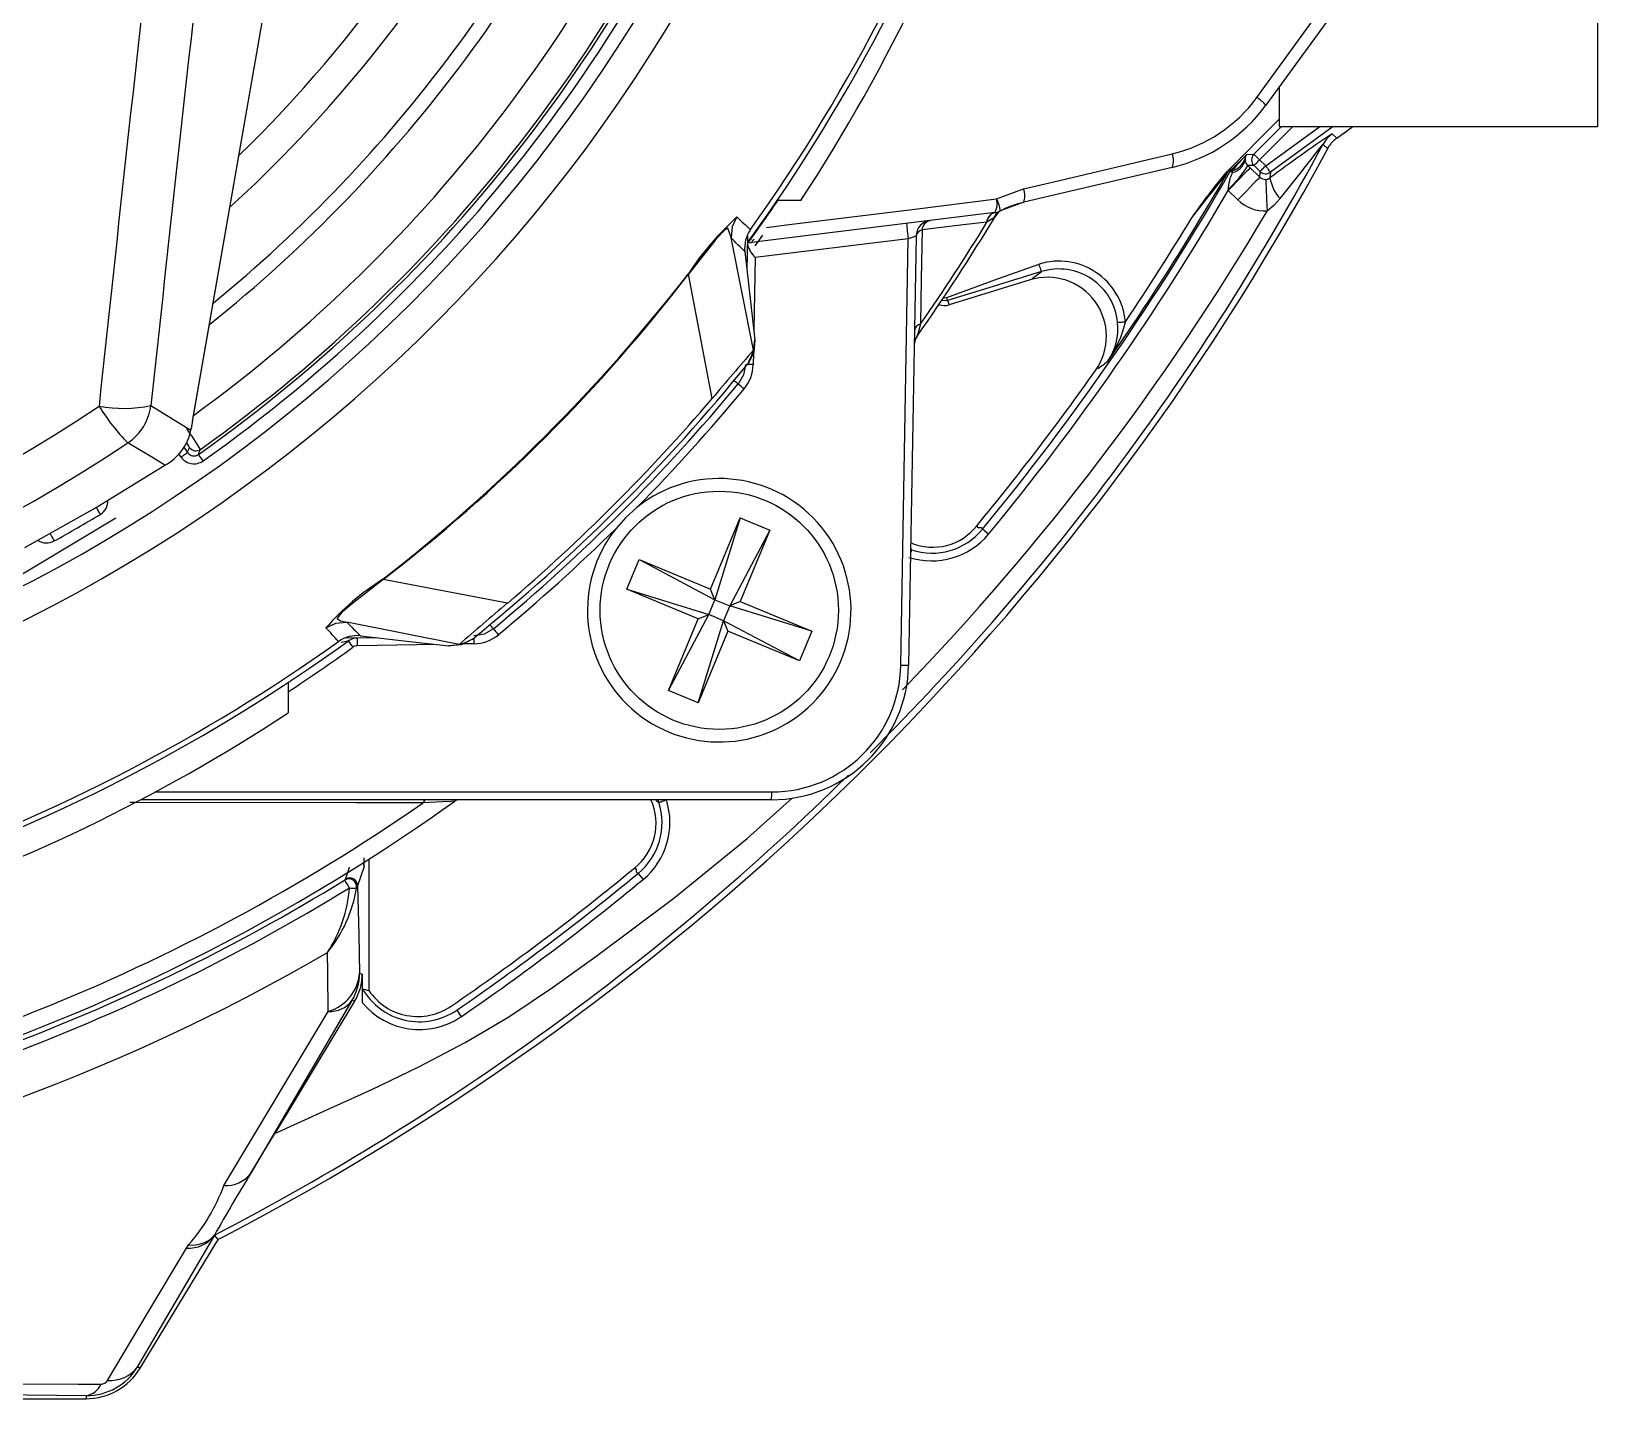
# Model space of a CAD drawing. Extents: x 6 to 134, y 1 to 99.
# Drawn here: x 130.209 to 133.181, y 41.125 to 43.72 of the extents above; entities that cross this region are included whole.
import ezdxf

# ---------------------------------------------------------------- set-up
doc = ezdxf.new("R2010")
doc.units = 0
doc.header["$MEASUREMENT"] = 0
doc.layers.add('OBJECT', color=7, linetype='CONTINUOUS')

msp = doc.modelspace()

# ---------------------------------------------------------------- linework, layer by layer
at = {"layer": 'OBJECT'}
for p, q in [((133.1811, 44.0806), (133.1811, 43.5395)), ((130.5151, 42.9805), (130.7012, 44.0462)), ((130.5151, 42.9799), (130.7012, 44.0457)), ((132.7575, 43.8638), (132.5516, 43.5803)), ((132.5771, 43.6134), (132.5771, 43.5395)), ((132.5771, 43.5534), (132.4732, 43.4495)), ((132.5289, 43.487), (132.5814, 43.5395)), ((132.6026, 43.5395), (132.5395, 43.4764)), ((132.5512, 43.465), (132.6538, 43.5395)), ((132.6793, 43.5395), (132.5601, 43.4529)), ((132.5771, 43.5395), (133.1811, 43.5395)), ((132.6864, 43.5177), (132.7164, 43.5395)), ((132.6771, 43.5258), (132.6864, 43.5177)), ((132.4865, 43.4581), (132.5153, 43.4868)), ((132.5122, 43.4792), (132.5122, 43.4756)), ((132.5153, 43.4868), (132.5289, 43.487)), ((132.3739, 43.4622), (132.0921, 43.3958)), ((132.484, 43.4599), (132.4865, 43.4581)), ((132.4881, 43.4526), (132.4883, 43.4562)), ((132.5291, 43.4656), (132.5173, 43.4655)), ((132.5173, 43.4655), (132.5217, 43.4612)), ((132.5217, 43.4612), (132.5401, 43.4435)), ((132.5408, 43.4542), (132.5291, 43.4656)), ((132.5395, 43.4764), (132.5512, 43.465)), ((132.5401, 43.4435), (132.5408, 43.4542)), ((132.5601, 43.4529), (132.5593, 43.442)), ((132.0404, 43.4022), (132.0919, 43.4211)), ((132.4801, 43.418), (132.4798, 43.4199)), ((131.6694, 43.3995), (131.6247, 43.3995)), ((132.0921, 43.3958), (132.0473, 43.3794)), ((132.4984, 43.4003), (132.4801, 43.418)), ((132.0373, 43.3763), (131.5758, 43.3198)), ((131.5682, 43.3315), (131.5671, 43.2664)), ((131.5825, 43.313), (131.5972, 43.3335)), ((131.888, 43.332), (131.8738, 42.5176)), ((132.0224, 43.3582), (132.0219, 43.3581)), ((131.5371, 43.3283), (131.5371, 43.3283)), ((131.5796, 43.1152), (131.5371, 43.3283)), ((131.563, 43.3023), (131.5821, 43.1346)), ((131.8731, 43.3264), (131.5823, 43.2908)), ((131.859, 42.5176), (131.8731, 43.3264)), ((131.5823, 43.2908), (131.5799, 43.1539)), ((131.5013, 43.0237), (131.4561, 43.2593)), ((132.1041, 43.2485), (131.9504, 43.2012)), ((131.9478, 43.2097), (131.9461, 43.2154)), ((131.9478, 43.2097), (131.9504, 43.2012)), ((131.5796, 43.1152), (131.5821, 43.1346)), ((131.5792, 43.1091), (131.5788, 43.0882)), ((130.4363, 43.0101), (130.5121, 42.9633)), ((130.5151, 42.9799), (130.5151, 42.9805)), ((130.5121, 42.9633), (130.5129, 42.9677)), ((130.4933, 42.9124), (130.4884, 42.9193)), ((130.4982, 42.9315), (130.5055, 42.921)), ((129.2656, 42.1342), (130.3693, 42.7973)), ((131.498, 42.6614), (131.5543, 42.7972)), ((131.5543, 42.7972), (131.5063, 42.6415)), ((131.5543, 42.7972), (131.6107, 42.7739)), ((131.6107, 42.7739), (131.5345, 42.6298)), ((131.6107, 42.7739), (131.5544, 42.6381)), ((132.0253, 42.7661), (132.0137, 42.7756)), ((131.8776, 42.7367), (131.8791, 42.7363)), ((131.3389, 42.6614), (131.3623, 42.7178)), ((131.3623, 42.7178), (131.498, 42.6614)), ((131.3623, 42.7178), (131.5063, 42.6415)), ((131.1124, 42.6348), (130.8768, 42.6801)), ((131.4747, 42.6051), (131.3389, 42.6614)), ((131.3389, 42.6614), (131.4946, 42.6133)), ((131.5063, 42.6415), (131.498, 42.6614)), ((131.4946, 42.6133), (131.5063, 42.6415)), ((131.5063, 42.6415), (131.5345, 42.6298)), ((131.5345, 42.6298), (131.5228, 42.6017)), ((131.5544, 42.6381), (131.5345, 42.6298)), ((131.6902, 42.5818), (131.5345, 42.6298)), ((131.5544, 42.6381), (131.6902, 42.5818)), ((130.8078, 42.599), (130.8078, 42.599)), ((131.0209, 42.5566), (130.8078, 42.599)), ((131.4184, 42.4693), (131.4946, 42.6133)), ((131.4184, 42.4693), (131.4747, 42.6051)), ((131.4747, 42.6051), (131.4946, 42.6133)), ((131.4747, 42.4459), (131.5228, 42.6017)), ((131.5228, 42.6017), (131.4946, 42.6133)), ((131.5228, 42.6017), (131.531, 42.5817)), ((131.6668, 42.5254), (131.5228, 42.6017)), ((130.8647, 42.5696), (130.8049, 42.5686)), ((131.0488, 42.558), (131.0283, 42.5577)), ((131.531, 42.5817), (131.4747, 42.4459)), ((131.6668, 42.5254), (131.531, 42.5817)), ((131.6902, 42.5818), (131.6668, 42.5254)), ((130.9771, 42.5568), (130.8278, 42.5542)), ((131.0015, 42.554), (131.0209, 42.5566)), ((130.6966, 42.4847), (130.6966, 42.4267)), ((131.4747, 42.4459), (131.4184, 42.4693)), ((131.6138, 42.2621), (130.417, 42.2621)), ((130.4448, 42.2769), (131.614, 42.2769)), ((131.3947, 42.2621), (131.3954, 42.2591)), ((131.4173, 42.2621), (131.4141, 42.2616)), ((131.4141, 42.2621), (131.4141, 42.2616)), ((130.8497, 42.1493), (130.8497, 41.8999)), ((130.8037, 42.1097), (130.8054, 42.1116)), ((130.8405, 42.1353), (130.8283, 42.0988)), ((130.8283, 42.0988), (130.8263, 42.0948)), ((130.8321, 41.9327), (130.8372, 41.9313)), ((130.8372, 41.9313), (130.8372, 41.8773)), ((130.8176, 41.8809), (130.6256, 41.5535)), ((130.8227, 41.8795), (130.671, 41.6289)), ((130.8227, 41.8795), (130.8176, 41.8809)), ((130.8374, 41.9033), (130.8497, 41.8999)), ((130.5747, 41.5299), (130.7727, 41.8604)), ((130.5566, 41.4356), (130.411, 41.1862)), ((130.5566, 41.4356), (130.5565, 41.4357)), ((130.4159, 41.1833), (130.5619, 41.4244)), ((130.5037, 41.4111), (130.5077, 41.4174)), ((130.411, 41.1862), (130.4159, 41.1833)), ((130.3132, 41.131), (130.0934, 41.1329)), ((130.3132, 41.131), (130.3132, 41.1254)), ((130.0934, 41.1254), (130.3132, 41.1254))]:
    msp.add_line(p, q, dxfattribs=at)
at = {"layer": 'OBJECT', "flags": 128}
for points in [[(132.5344, 43.5947), (132.5696, 43.6432), (132.708, 43.834)], [(132.6771, 43.5258), (132.6672, 43.5168), (132.6596, 43.5058)], [(132.0919, 43.4211), (132.1492, 43.4347), (132.374, 43.4878)], [(132.5289, 43.487), (132.5291, 43.4867), (132.5297, 43.4861), (132.5307, 43.4851), (132.5321, 43.4838), (132.5336, 43.4822), (132.5355, 43.4804), (132.5374, 43.4784), (132.5395, 43.4764)], [(132.6689, 43.4977), (132.6673, 43.4991), (132.6608, 43.5047), (132.6596, 43.5058)], [(132.5217, 43.4612), (132.5208, 43.4602), (132.5184, 43.4577), (132.5145, 43.4536), (132.5093, 43.4483), (132.503, 43.4418), (132.4958, 43.4344), (132.4881, 43.4263), (132.4801, 43.418)], [(132.4841, 43.4549), (132.4838, 43.4551), (132.4822, 43.4564), (132.4816, 43.4568)], [(132.4841, 43.4549), (132.4841, 43.4549), (132.4844, 43.4547), (132.4847, 43.4545), (132.4852, 43.4543), (132.4857, 43.4539), (132.4864, 43.4536), (132.4872, 43.4531), (132.4881, 43.4526)], [(132.4865, 43.4581), (132.4865, 43.458), (132.4866, 43.4579), (132.4868, 43.4578), (132.487, 43.4575), (132.4872, 43.4573), (132.4876, 43.457), (132.4879, 43.4566), (132.4883, 43.4562)], [(132.5291, 43.4656), (132.5293, 43.4658), (132.5299, 43.4664), (132.5309, 43.4675), (132.5322, 43.4688), (132.5338, 43.4704), (132.5355, 43.4723), (132.5375, 43.4743), (132.5395, 43.4764)], [(132.5408, 43.4542), (132.5411, 43.4545), (132.5417, 43.4551), (132.5426, 43.4561), (132.5439, 43.4574), (132.5455, 43.4591), (132.5473, 43.4609), (132.5492, 43.4629), (132.5512, 43.465)], [(132.5512, 43.465), (132.5529, 43.4627), (132.5546, 43.4604), (132.5561, 43.4583), (132.5574, 43.4565), (132.5585, 43.455), (132.5593, 43.4539), (132.5599, 43.4531), (132.5601, 43.4529)], [(132.5401, 43.4435), (132.5391, 43.4425), (132.5367, 43.44), (132.5328, 43.4359), (132.5276, 43.4306), (132.5213, 43.424), (132.5142, 43.4166), (132.5064, 43.4086), (132.4984, 43.4003)], [(132.5512, 43.4393), (132.5514, 43.4343), (132.552, 43.4212), (132.5528, 43.402), (132.5538, 43.3793)], [(131.6039, 43.3482), (131.6474, 43.3536), (131.8807, 43.3824), (132.0404, 43.4022)], [(132.5784, 43.4028), (132.5675, 43.3905), (132.5539, 43.3793), (132.5538, 43.3793)], [(131.548, 43.368), (131.5391, 43.3491), (131.5371, 43.3283)], [(132.036, 43.3676), (132.0334, 43.3654), (132.0224, 43.3582)], [(131.5371, 43.3283), (131.5371, 43.3283), (131.537, 43.3289), (131.5305, 43.3466), (131.523, 43.3421), (131.5204, 43.3394), (131.5068, 43.3237), (131.5035, 43.3195), (131.4812, 43.2915), (131.4561, 43.2593), (131.4561, 43.2593)], [(131.8992, 43.3435), (131.8978, 43.2501), (131.8966, 43.165)], [(132.0219, 43.3581), (131.977, 43.3528), (131.8992, 43.3435)], [(131.5719, 43.3193), (131.5739, 43.3195), (131.5757, 43.3198), (131.5758, 43.3198)], [(131.9461, 43.2154), (132.0441, 43.251), (132.1213, 43.2786)], [(132.1257, 43.2643), (132.1256, 43.2646), (132.1254, 43.2654), (132.125, 43.2668), (132.1244, 43.2686), (132.1237, 43.2707), (132.123, 43.2732), (132.1222, 43.2759), (132.1213, 43.2786)], [(132.1257, 43.2643), (132.0261, 43.2337), (131.9478, 43.2097)], [(132.108, 43.2514), (132.1159, 43.2571), (132.1257, 43.2643)], [(131.94, 43.2148), (131.9415, 43.2147), (131.9461, 43.2154)], [(131.9478, 43.2097), (131.9414, 43.2087), (131.9363, 43.2094)], [(131.8966, 43.165), (131.8924, 43.1506), (131.8906, 43.1444), (131.8901, 43.1427), (131.8899, 43.142)], [(132.2702, 43.1679), (132.2706, 43.168), (132.2716, 43.1681), (132.273, 43.1682), (132.2748, 43.1684), (132.2771, 43.1686), (132.2796, 43.1688), (132.2823, 43.1691), (132.2852, 43.1693)], [(131.5821, 43.1346), (131.5802, 43.111), (131.5692, 43.0901)], [(131.564, 43.0883), (131.5603, 43.0685), (131.5502, 43.051)], [(131.5502, 43.051), (131.55, 43.0512), (131.5493, 43.0518), (131.5483, 43.0526), (131.5469, 43.0538), (131.5452, 43.0552), (131.5432, 43.0568), (131.5425, 43.0574)], [(130.4627, 42.8971), (130.4441, 42.9082), (130.3923, 42.9392)], [(130.4933, 42.9124), (130.4956, 42.914), (130.4979, 42.9156), (130.5, 42.9171), (130.5018, 42.9184), (130.5034, 42.9195), (130.5045, 42.9203), (130.5052, 42.9208), (130.5055, 42.921)], [(130.5092, 42.9306), (130.5079, 42.9331), (130.504, 42.9394)], [(130.5352, 42.9051), (130.5335, 42.9075), (130.5319, 42.9098), (130.5304, 42.9119), (130.5291, 42.9137), (130.528, 42.9152), (130.5272, 42.9164), (130.5267, 42.9171), (130.5265, 42.9174)], [(130.1967, 42.7405), (130.3313, 42.8158), (130.4627, 42.8971)], [(130.3326, 42.8163), (130.3333, 42.8151), (130.3356, 42.8112), (130.3375, 42.808), (130.339, 42.8056), (130.3399, 42.8042), (130.3402, 42.8037)], [(131.359, 42.8173), (131.3367, 42.7973), (131.3188, 42.7771)], [(130.2448, 42.7672), (130.2462, 42.7648), (130.2484, 42.7608), (130.2502, 42.7576), (130.2515, 42.7551), (130.2524, 42.7537), (130.2526, 42.7532)], [(132.0036, 42.7827), (132.004, 42.78), (132.0056, 42.7789), (132.0082, 42.7786), (132.0111, 42.7785), (132.0129, 42.7777), (132.0137, 42.7756)], [(131.8791, 42.7363), (131.879, 42.7359), (131.8787, 42.7351), (131.8783, 42.7337), (131.8777, 42.732), (131.8775, 42.7314)], [(131.8776, 42.7395), (131.878, 42.7388), (131.8791, 42.7363)], [(130.8768, 42.6801), (130.8768, 42.6801), (130.8444, 42.6548), (130.8163, 42.6324), (130.7989, 42.6178), (130.7968, 42.6159), (130.7894, 42.6064), (130.7895, 42.6057), (130.796, 42.6013), (130.8078, 42.599), (130.8078, 42.599)], [(130.7681, 42.5881), (130.787, 42.5971), (130.8078, 42.599)], [(131.0859, 42.5866), (131.0857, 42.5868), (131.0852, 42.5875), (131.0843, 42.5885), (131.0832, 42.5899), (131.0818, 42.5916), (131.0801, 42.5936), (131.0795, 42.5943)], [(130.8107, 42.5633), (130.8089, 42.563), (130.8069, 42.5626), (130.797, 42.5607)], [(130.8338, 42.5731), (130.9277, 42.5624), (131.0015, 42.554)], [(131.046, 42.5669), (131.0251, 42.556), (131.0015, 42.554)], [(131.0859, 42.5866), (131.0685, 42.5765), (131.0487, 42.5728)], [(130.671, 41.6289), (130.7645, 41.6709), (130.8555, 41.7123), (130.9446, 41.7551), (131.0324, 41.8012), (131.1154, 41.8502), (131.1979, 41.9057), (131.2806, 41.9644), (131.428, 42.075), (131.5673, 42.1884), (131.6533, 42.2654)], [(131.3941, 42.2621), (131.3947, 42.2607), (131.3954, 42.2591)], [(131.3999, 42.257), (131.3992, 42.2602), (131.3991, 42.2621)], [(131.3999, 42.257), (131.4002, 42.2571), (131.4011, 42.2574), (131.4024, 42.2579), (131.4042, 42.2584), (131.4063, 42.2591), (131.4088, 42.2599), (131.4114, 42.2608), (131.4141, 42.2616)], [(130.9524, 42.2562), (130.927, 42.2563), (130.825, 42.2564), (130.4059, 42.257), (130.3964, 42.257)], [(131.0125, 42.2593), (131.0121, 42.2593), (131.0061, 42.259), (130.9893, 42.2581), (130.9524, 42.2562)], [(131.3999, 42.257), (131.3973, 42.2581), (131.3954, 42.2591)], [(130.8405, 42.1353), (130.84, 42.1392), (130.8387, 42.1423)], [(131.3605, 42.1224), (131.3581, 42.1236), (131.3576, 42.126), (131.3574, 42.1297), (131.3565, 42.1318), (131.3534, 42.1325)], [(131.3605, 42.1224), (131.3613, 42.1215), (131.3634, 42.1189), (131.3665, 42.1152), (131.3701, 42.1108)], [(130.8128, 42.0949), (130.8112, 42.0976), (130.8095, 42.1003), (130.808, 42.1028), (130.8066, 42.105), (130.8054, 42.1069), (130.8045, 42.1084), (130.804, 42.1093), (130.8037, 42.1097)], [(130.8283, 42.0988), (130.8304, 42.0056), (130.8321, 41.9327)], [(130.7727, 41.8604), (130.7717, 41.9337), (130.7711, 41.9721)], [(131.0163, 41.8628), (131.017, 41.8618), (131.0188, 41.8591), (131.0216, 41.8551), (131.0248, 41.8504)], [(130.6256, 41.5535), (130.6484, 41.5915), (130.671, 41.6289)], [(130.5641, 41.4276), (130.5639, 41.4278), (130.5566, 41.4356)], [(130.3539, 41.1601), (130.4293, 41.2865), (130.5037, 41.4111)], [(130.1178, 41.1536), (130.299, 41.1532), (130.3414, 41.153)]]:
    msp.add_lwpolyline(points, dxfattribs=at)
at = {"layer": 'OBJECT'}
msp.add_circle((131.5145, 42.6216), 0.226, dxfattribs=at)
for centre, radius, start, end in [((128.8466, 45.2895), 2.841, 306.0134, 339.2386), ((128.8466, 45.2895), 2.901, 305.4751, 339.7287), ((128.8466, 45.2895), 3.0068, 273.8025, 340.2009), ((128.8466, 45.2895), 2.9472, 273.9337, 339.5632), ((128.8466, 45.2895), 2.9067, 305.3048, 339.3669), ((128.8466, 45.2895), 2.9217, 305.3048, 339.3669), ((128.8466, 45.2895), 2.7223, 308.6592, 338.2371), ((128.8466, 45.2895), 2.5186, 314.2236, 335.8244), ((128.8466, 45.2895), 2.6951, 309.3168, 337.3213), ((128.8466, 45.2895), 2.5781, 312.4315, 336.1759), ((128.8466, 45.2895), 3.36, 324.0898, 341.585), ((128.8466, 45.2895), 3.35, 324.4956, 341.4994), ((128.8466, 45.2495), 3.375, 326.7599, 342.437), ((132.3036, 43.7605), 0.3065, 283.2599, 324.0001), ((132.3101, 43.7575), 0.2771, 283.3224, 324.0347), ((132.4813, 43.5138), 0.0968, 43.4516, 56.7602), ((134.1558, 41.3219), 2.654, 123.8581, 126.9805), ((132.694, 43.4933), 0.0239, 130.8133, 146.9195), ((132.7582, 43.4189), 0.1221, 126.0099, 130.7838), ((128.2567, 45.8794), 5.014, 297.4419, 331.6393), ((128.328, 45.8314), 4.9165, 314.9371, 331.7685), ((132.3421, 43.4751), 0.0343, 337.9589, 21.8905), ((132.4789, 43.4898), 0.0349, 285.6302, 342.4053), ((132.5395, 43.4764), 0.015, 135.0209, 225.9791), ((129.7232, 45.737), 3.6879, 320.7337, 322.7707), ((132.7777, 43.4389), 0.1237, 146.9498, 151.6294), ((128.2567, 45.8794), 4.8733, 320.4385, 330.1645), ((128.2567, 45.8794), 4.8702, 325.1172, 330.1693), ((119.5955, 53.4558), 16.3104, 321.78726, 322.19031), ((133.4536, 42.6502), 1.265, 140.8125, 145.5154), ((132.6573, 43.2697), 0.2573, 132.3444, 135.6984), ((132.3462, 43.5681), 0.1995, 312.0312, 329.0461), ((132.5631, 43.416), 0.0834, 153.9977, 177.3437), ((132.4946, 43.4493), 0.015, 135.0033, 150.1663), ((132.4971, 43.4474), 0.015, 135.0035, 150.162), ((132.4818, 43.4833), 0.0313, 281.5973, 345.8817), ((132.5286, 43.4775), 0.0165, 186.4864, 226.6801), ((132.5512, 43.465), 0.015, 226.0167, 305.9831), ((132.0595, 43.4082), 0.0349, 339.0658, 21.6222), ((132.5505, 43.4545), 0.0153, 272.3515, 305.0604), ((132.64, 43.4571), 0.0821, 190.6052, 221.4261), ((128.8466, 45.2895), 3.361, 324.3482, 325.7827), ((128.2567, 45.8794), 4.8883, 320.4386, 329.766), ((132.0078, 43.3929), 0.0339, 330.7328, 15.8599), ((132.006, 43.3793), 0.0413, 0.1065, 33.6564), ((132.138, 43.2011), 0.2, 103.26, 116.3908), ((131.9217, 42.9549), 0.557, 132.1334, 146.8224), ((132.2085, 44.0486), 0.9484, 225.8612, 227.9896), ((128.3877, 45.835), 4.8361, 315.9239, 329.4839), ((131.918, 43.3315), 0.03, 96.9863, 179), ((128.8466, 45.2895), 3.7247, 324.7907, 328.9732), ((131.9195, 43.3415), 0.0204, 104.6188, 174.5537), ((132.0425, 43.3563), 0.0207, 104.5744, 174.9321), ((132.0429, 43.3565), 0.0206, 105.0663, 175.2571), ((132.0588, 43.357), 0.0251, 117.2659, 155.1214), ((132.1928, 43.1902), 0.2367, 130.7128, 131.4709), ((132.0337, 43.4061), 0.03, 276.9863, 296.959), ((132.0641, 43.3542), 0.03, 115.7571, 148.9732), ((128.2567, 45.8794), 4.8552, 326.0699, 328.8289), ((131.6226, 43.3091), 0.06, 144.4956, 186.5184), ((128.8353, 45.2977), 3.375, 324.1063, 324.3478), ((132.5522, 43.417), 0.6852, 185.1246, 187.5992), ((131.9025, 43.3291), 0.0148, 102.8086, 168.5303), ((128.8466, 45.2895), 3.717, 325.1396, 328.6949), ((128.5529, 40.3363), 4.2258, 44.5775, 45.0753), ((131.6357, 43.339), 0.0719, 199.5965, 222.1122), ((131.5886, 43.3137), 0.0142, 125.2821, 154.4853), ((132.1588, 43.1573), 0.1269, 5.4278, 107.1671), ((128.8464, 45.2897), 3.3058, 307.8845, 322.1155), ((128.9429, 45.1933), 3.1712, 307.5791, 322.4209), ((131.6108, 43.4578), 0.2517, 231.9054, 232.0683), ((132.1371, 43.1416), 0.112, 324.7501, 107.1637), ((132.1588, 43.1574), 0.1119, 5.4228, 107.1863), ((131.9416, 43.2299), 0.03, 249.6156, 287.12), ((131.9001, 43.1498), 0.0155, 103.2564, 169.2224), ((132.0774, 43.2164), 0.213, 324.971, 347.2303), ((132.16, 43.1562), 0.1108, 325.9372, 6.0535), ((131.9144, 43.1247), 0.03, 144.7907, 179), ((134.8606, 40.2287), 4.37, 138.6608, 140.2389), ((131.4085, 43.1711), 0.1799, 333.2561, 341.9092), ((127.1673, 49.9576), 8.5416, 306.37029, 306.53128), ((128.8466, 45.2895), 3.5, 308.9328, 321.0672), ((131.5038, 43.0895), 0.075, 320.3767, 359), ((131.5633, 42.2532), 0.8351, 88.9384, 89.6936), ((128.2567, 45.8794), 4.861, 320.4273, 324.7938), ((128.8466, 45.2895), 3.51, 309.6412, 320.3767), ((128.8464, 45.2897), 3.525, 315.4623, 320.3767), ((130.138, 41.328), 2.2278, 50.2824, 50.6615), ((128.8461, 45.2144), 2.6625, 235.9271, 304.0729), ((130.3844, 43.2592), 0.2545, 259.4388, 281.7597), ((130.6712, 43.2134), 0.3911, 211.5026, 224.5079), ((130.3363, 43.0231), 0.1008, 303.7442, 352.5902), ((128.8466, 45.2895), 3.4902, 310.4808, 319.5192), ((130.4164, 42.9831), 0.0977, 298.2967, 348.3199), ((130.037, 42.6259), 0.5779, 31.4048, 36.0922), ((128.8461, 45.2423), 2.774, 236.1246, 303.8754), ((130.5178, 42.9296), 0.015, 214.981, 305.357), ((130.5215, 42.9392), 0.015, 215.0252, 305.4384), ((125.7231, 44.7841), 5.1533, 338.7619, 338.8769), ((130.5178, 42.9296), 0.03, 215.0039, 305.3122), ((131.5145, 42.6216), 0.25, 141.5331, 128.4669), ((130.3247, 42.8294), 0.03, 300.9982, 1.0138), ((128.8466, 45.2895), 2.9, 299.0018, 300.9982), ((128.8464, 45.2897), 3.525, 309.6412, 314.5377), ((131.9174, 42.8552), 0.1399, 252.1292, 320.4426), ((131.9193, 42.8477), 0.1064, 247.0502, 322.3806), ((131.9179, 42.8536), 0.1236, 251.7049, 320.8701), ((130.2381, 42.7794), 0.03, 236.7853, 299.0018), ((131.1438, 42.2582), 0.5, 122.3344, 138.7098), ((130.7307, 42.5661), 0.1853, 37.9364, 38.1576), ((134.0246, 39.1385), 4.5503, 129.7923, 131.3079), ((130.0494, 41.892), 1.0005, 42.0658, 44.0832), ((133.7314, 45.5144), 4.1288, 224.9188, 225.4283), ((128.8466, 45.2895), 3.36, 273.3533, 305.7703), ((128.8466, 45.2895), 3.35, 273.5142, 305.5044), ((130.827, 42.5135), 0.06, 83.4816, 125.5044), ((130.8282, 42.539), 0.03, 91, 125.7703), ((131.8783, 43.3188), 1.3079, 215.2839, 215.9297), ((131.1317, 42.5631), 0.3041, 178.9007, 181.6922), ((130.9658, 42.7259), 0.1781, 288.0462, 296.7886), ((131.878, 42.5734), 0.8294, 180.3044, 181.0637), ((131.0475, 42.633), 0.075, 271, 309.6412), ((132.8296, 44.0168), 2.2552, 219.359, 219.7335), ((128.8464, 45.2897), 3.375, 303.2438, 305.7703), ((130.828, 42.5392), 0.015, 91, 125.7703), ((131.6138, 42.5221), 0.26, 270, 359), ((131.614, 42.5219), 0.245, 270, 359), ((131.8679, 42.822), 0.3045, 268.3095, 271.0971), ((128.8466, 45.2495), 3.375, 273.2259, 303.2401), ((128.2517, 45.8764), 5.0032, 297.4308, 314.5177), ((130.9601, 42.2543), 0.00792, 99.5474, 165.6291), ((131.0212, 42.2471), 0.015, 90, 125.5555), ((131.2877, 42.2169), 0.107, 307.9075, 25.0097), ((131.281, 42.2187), 0.1399, 309.5561, 17.8721), ((131.315, 42.2732), 0.299, 357.8644, 0.7039), ((128.8466, 45.2895), 3.6926, 278.7933, 304.7696), ((128.8466, 45.2895), 3.7247, 278.8471, 305.5555), ((131.2819, 42.2184), 0.1241, 309.3037, 18.1213), ((130.6212, 42.1491), 0.2198, 356.4014, 0.7182), ((130.8114, 42.0967), 0.0151, 352.9875, 120.4115), ((119.3735, 45.9411), 12.0563, 341.47984, 341.59368), ((130.8133, 42.0988), 0.015, 0.1048, 121.5584), ((130.8299, 42.1364), 0.0104, 8.3589, 24.4254), ((128.2567, 45.8794), 4.861, 304.4383, 309.5727), ((128.2567, 45.8794), 4.8733, 304.4905, 309.5615), ((128.8467, 45.2894), 3.7337, 278.8611, 301.6109), ((128.8467, 45.2894), 3.7511, 278.8896, 301.6109), ((130.5485, 42.1161), 0.2652, 327.1015, 355.4126), ((130.5676, 42.1374), 0.2622, 320.9212, 350.6648), ((130.8198, 42.131), 0.0368, 259.0928, 280.2577), ((128.2567, 45.8794), 4.8883, 304.4906, 309.5614), ((128.8467, 45.2894), 3.8351, 279.024, 300.1186), ((130.7501, 41.9395), 0.0822, 285.9354, 355.2529), ((130.732, 41.9327), 0.1, 328.8148, 359.9951), ((130.776, 41.9126), 0.0523, 266.3455, 322.7078), ((131.3208, 41.8855), 0.4837, 177.8915, 180.9678), ((130.9456, 41.9657), 0.1399, 219.1769, 304.4882), ((130.9456, 41.9657), 0.1249, 209.974, 304.4896), ((130.9424, 41.9627), 0.112, 214.1462, 304.438), ((134.0243, 39.4828), 3.9798, 148.6485, 150.6146), ((130.5785, 41.5885), 0.0587, 266.2579, 323.3873), ((130.2309, 41.6582), 0.367, 318.9709, 339.5343), ((130.5079, 41.4716), 0.0606, 266.0264, 323.5489), ((130.5151, 41.4719), 0.0551, 262.2699, 318.8347), ((130.5807, 41.4039), 0.0289, 117.4613, 125.1227), ((130.5865, 41.4095), 0.0288, 141.0918, 148.7954), ((130.3134, 41.2451), 0.114, 269.9351, 328.9296), ((130.3132, 41.2454), 0.12, 270, 328.81), ((130.3592, 41.2242), 0.0643, 265.3249, 323.7968), ((130.3071, 41.1679), 0.0374, 279.4292, 336.5789), ((130.3415, 41.1676), 0.0145, 269.8003, 329.0854)]:
    msp.add_arc(centre, radius, start, end, dxfattribs=at)
for centre, major_axis, ratio, start_param, end_param in [((132.735, 45.29), (2.1532, 17.375), 0.121162, 1.653006, 1.717455), ((132.8335, 45.2779), (2.1536, 17.275), 0.121842, 1.653181, 1.717629), ((132.5259, 43.4762), (0.0519, 0.0523), 0.20355, 1.570042, 2.15556), ((132.5259, 43.4762), (-0.0062, 0.014), 0.879711, 0.411697, 0.997216), ((132.5505, 43.4543), (0.001, 0.015), 0.99767, 2.443589, 3.256198), ((132.5505, 43.4543), (-0.0052, -0.0748), 0.999741, 5.585181, 6.397884), ((131.8729, 43.3259), (0.0151, 0.0061), 0.020598, 6.274512, 7.832753), ((130.549, 42.7832), (0.0636, 0.5099), 0.121842, 1.188747, 1.215796), ((125.9827, 43.2842), (4.278, 2.9955), 0.745432, 5.44596, 5.448167), ((130.7372, 41.9313), (0.0963, -0.0269), 0.999836, 6.011044, 6.555327)]:
    msp.add_ellipse(centre, major_axis=major_axis, ratio=ratio, start_param=start_param, end_param=end_param, dxfattribs=at)

doc.saveas('drawing.dxf')
